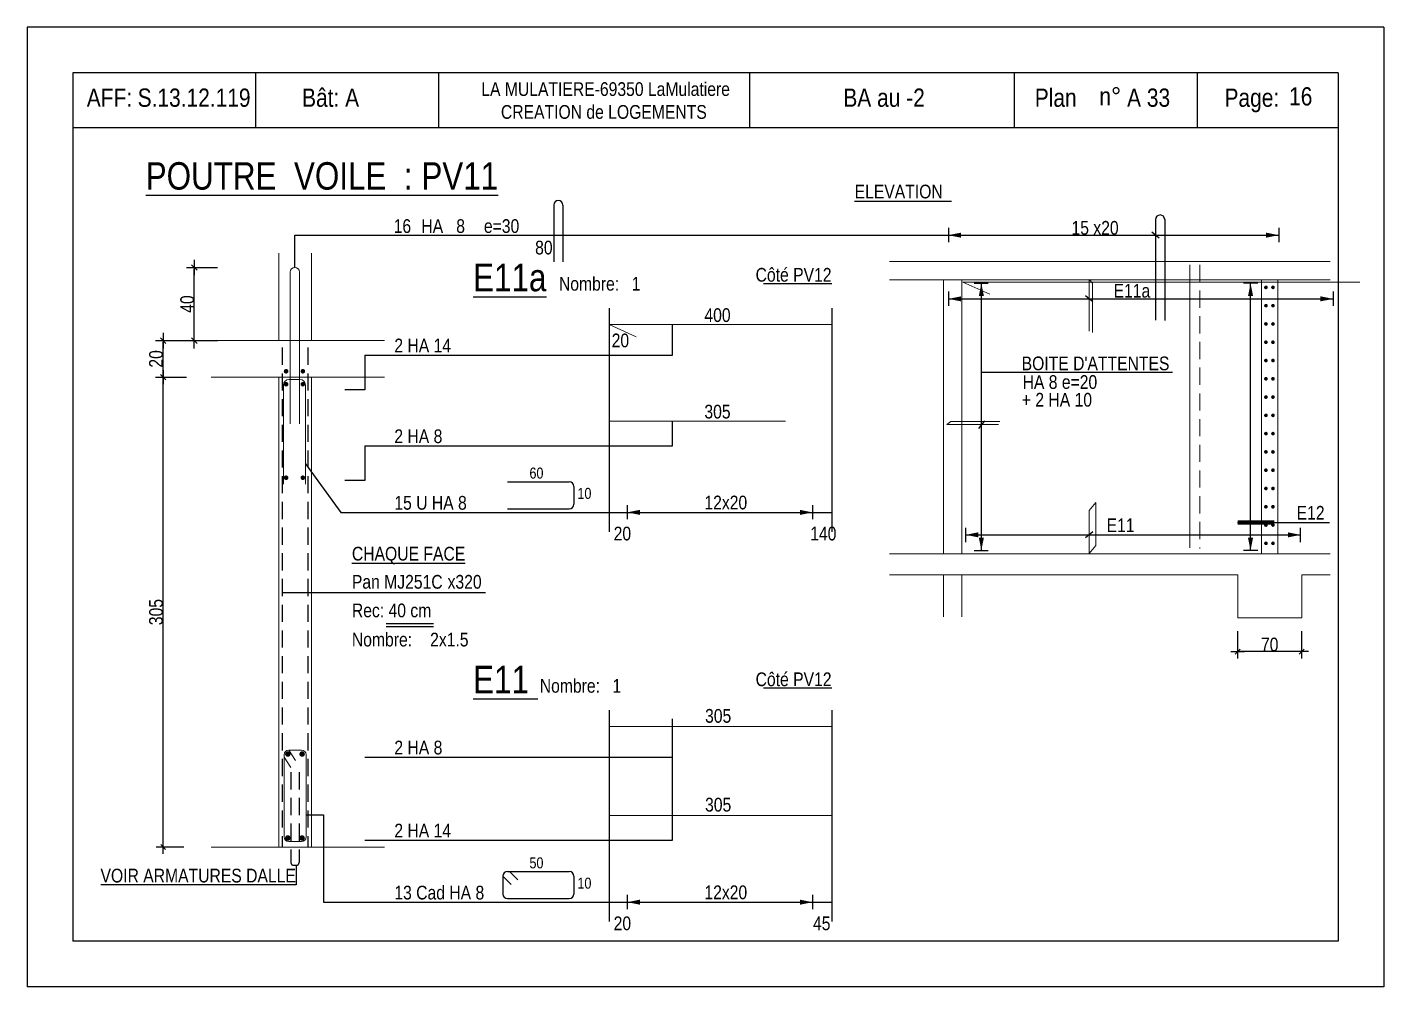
# Model space of a CAD drawing. Header units: metres. Extents: x -9927 to 45032, y -190416 to 12166.
# Drawn here: x 27349 to 28834, y -159147 to -158097 of the extents above; entities that cross this region are included whole.
import ezdxf
from ezdxf.enums import TextEntityAlignment as Align

# ---------------------------------------------------------------- set-up
doc = ezdxf.new("R2010")
doc.units = ezdxf.units.M
doc.header["$PDMODE"] = 65
doc.linetypes.add('CACHE2', pattern=[0.1875, 0.125, -0.0625])
for name, color, linetype in [('01_cote_gen', 4, 'Continuous'), ('01_fenetres', 171, 'Continuous'), ('01_linteaux', 3, 'Continuous'), ('01_sem', 42, 'Continuous'), ('01_texte', 230, 'Continuous'), ('AA_COTES', 2, 'Continuous')]:
    doc.layers.add(name, color=color, linetype=linetype)
doc.styles.add('STYLE2', font='ARIALN.TTF')
doc.dimstyles.new('JB25', dxfattribs={"dimscale": 0.1, "dimtxt": 150, "dimasz": 17, "dimexe": 0.1, "dimexo": 0.1, "dimgap": 0.09, "dimtad": 1, "dimdec": 1, "dimlfac": 0.5, "dimdsep": 46, "dimtxsty": 'STYLE2', "dimblk1": 'BOND_G', "dimblk2": 'BOND_D', "dimsah": 1, "dimcen": 1.5, "dimdle": 0.01, "dimse1": 1, "dimse2": 1, "dimclrd": 4, "dimclre": 2, "dimclrt": 5, "dimadec": 0, "dimazin": 0, "dimtfac": 2.333333, "dimtdec": 1, "dimtix": 1, "dimtmove": 2, "dimatfit": 3, "dimldrblk": 'BOND_G', "dimfxl": 1, "dimtolj": 1, "dimtzin": 0, "dimarcsym": 0})
doc.dimstyles.new('JB50', dxfattribs={"dimscale": 0.1, "dimtxt": 150, "dimasz": 15, "dimexe": 0.1, "dimexo": 0.1, "dimgap": 0.09, "dimtad": 1, "dimdec": 1, "dimdsep": 46, "dimtxsty": 'STYLE2', "dimblk1": 'BOND_G', "dimblk2": 'BOND_D', "dimsah": 1, "dimcen": 1.5, "dimdle": 0.01, "dimse1": 1, "dimse2": 1, "dimclrd": 4, "dimclre": 2, "dimclrt": 6, "dimazin": 2, "dimtfac": 2.333333, "dimtdec": 1, "dimtix": 1, "dimtmove": 2, "dimatfit": 3, "dimldrblk": 'BOND_G', "dimfxl": 1, "dimtolj": 1, "dimtzin": 0, "dimarcsym": 0})

# ---------------------------------------------------------------- blocks, each defined once
blk = doc.blocks.new('BOND_G')
at = {"layer": 'AA_COTES', "color": 0}
for p, q in [((0, -5), (0, 15)), ((5, 0), (-5, 0)), ((1.77, 1.77), (-1.77, -1.77))]:
    blk.add_line(p, q, dxfattribs=at)
blk = doc.blocks.new('BOND_D')
at = {"layer": 'AA_COTES', "color": 0}
for p, q in [((5, 0), (-5, 0)), ((-1.77, -1.77), (1.77, 1.77)), ((0, 5), (0, -15))]:
    blk.add_line(p, q, dxfattribs=at)
blk = doc.blocks.new('*D1517')
at = {"layer": '01_cote_gen', "color": 4, "linetype": 'Continuous', "lineweight": -2, "transparency": 16777216}
blk.add_line((27498.3, -158478), (27498.3, -158441.4), dxfattribs=at)
at = {"layer": 'DEFPOINTS', "color": 0, "linetype": 'Continuous', "lineweight": 0, "transparency": 16777216}
for p in [(27498.3, -158439.7), (27573.9, -158439.7), (27573.9, -158479.7)]:
    blk.add_point(p, dxfattribs=at)
at = {"layer": '01_cote_gen', "color": 4, "linetype": 'Continuous', "lineweight": -2, "transparency": 16777216, "xscale": 1.7, "yscale": 1.7, "zscale": 1.7}
for name, p, rotation in [('BOND_D', (27498.3, -158439.7), 90), ('BOND_G', (27498.3, -158479.7), 270)]:
    blk.add_blockref(name, p, dxfattribs=dict(at, rotation=rotation))
at = {"layer": '01_cote_gen', "color": 5, "linetype": 'Continuous', "lineweight": 0, "transparency": 16777216, "insert": (27490.6, -158459.7), "char_height": 15, "attachment_point": 5, "rotation": 90, "style": 'STYLE2'}
blk.add_mtext('\\A1;20', dxfattribs=at)
blk = doc.blocks.new('*D1518')
at = {"layer": '01_cote_gen', "color": 4, "lineweight": -2, "transparency": 16777216}
blk.add_line((27532.4, -158438), (27532.4, -158361.4), dxfattribs=at)
at = {"layer": 'DEFPOINTS', "color": 0, "lineweight": 0, "transparency": 16777216}
for p in [(27532.4, -158359.7), (27628.8, -158359.7), (27597.3, -158439.7)]:
    blk.add_point(p, dxfattribs=at)
at = {"layer": '01_cote_gen', "color": 4, "lineweight": -2, "transparency": 16777216, "xscale": 1.7, "yscale": 1.7, "zscale": 1.7}
for name, p, rotation in [('BOND_D', (27532.4, -158359.7), 90), ('BOND_G', (27532.4, -158439.7), 270)]:
    blk.add_blockref(name, p, dxfattribs=dict(at, rotation=rotation))
at = {"layer": '01_cote_gen', "color": 5, "lineweight": 0, "transparency": 16777216, "insert": (27524.7, -158399.7), "char_height": 15, "attachment_point": 5, "rotation": 90, "style": 'STYLE2'}
blk.add_mtext('\\A1;40', dxfattribs=at)
blk = doc.blocks.new('*D1519')
at = {"layer": '01_cote_gen', "color": 4, "lineweight": -2, "transparency": 16777216}
blk.add_line((28743, -158780), (28676, -158780), dxfattribs=at)
at = {"layer": 'DEFPOINTS', "color": 0, "lineweight": 0, "transparency": 16777216}
for p in [(28674.5, -158743.1), (28744.5, -158743.1), (28674.5, -158780)]:
    blk.add_point(p, dxfattribs=at)
at = {"layer": '01_cote_gen', "color": 4, "lineweight": -2, "transparency": 16777216, "xscale": 1.5, "yscale": 1.5, "zscale": 1.5, "rotation": 180}
blk.add_blockref('BOND_D', (28674.5, -158780), dxfattribs=at)
at = {"layer": '01_cote_gen', "color": 4, "lineweight": -2, "transparency": 16777216, "xscale": 1.5, "yscale": 1.5, "zscale": 1.5}
blk.add_blockref('BOND_G', (28744.5, -158780), dxfattribs=at)
at = {"layer": '01_cote_gen', "color": 6, "lineweight": 0, "transparency": 16777216, "insert": (28709.5, -158772.3), "char_height": 15, "attachment_point": 5, "style": 'STYLE2'}
blk.add_mtext('\\A1;70', dxfattribs=at)
blk = doc.blocks.new('*D1598')
at = {"layer": '01_cote_gen', "color": 4, "lineweight": -2, "ltscale": 0.5, "transparency": 16777216}
blk.add_line((27498.3, -158992.2), (27498.3, -158481.2), dxfattribs=at)
at = {"layer": 'DEFPOINTS', "color": 0, "lineweight": 0, "ltscale": 0.5, "transparency": 16777216}
for p in [(27498.3, -158479.7), (27567.4, -158479.7), (27567.4, -158993.7)]:
    blk.add_point(p, dxfattribs=at)
at = {"layer": '01_cote_gen', "color": 4, "lineweight": -2, "ltscale": 0.5, "transparency": 16777216, "xscale": 1.5, "yscale": 1.5, "zscale": 1.5}
for name, p, rotation in [('BOND_D', (27498.3, -158479.7), 90), ('BOND_G', (27498.3, -158993.7), 270)]:
    blk.add_blockref(name, p, dxfattribs=dict(at, rotation=rotation))
at = {"layer": '01_cote_gen', "color": 6, "lineweight": 0, "ltscale": 0.5, "transparency": 16777216, "insert": (27490.6, -158736.7), "char_height": 15, "attachment_point": 5, "rotation": 90, "style": 'STYLE2'}
blk.add_mtext('\\A1;305', dxfattribs=at)

msp = doc.modelspace()

# ---------------------------------------------------------------- linework, layer by layer
at = {"layer": '01_cote_gen', "color": 5, "linetype": 'Continuous', "lineweight": 0}
msp.add_line((28621.96, -158356.78), (28621.96, -158666.54), dxfattribs=at)
at = {"layer": '01_cote_gen', "color": 5, "linetype": 'CACHE2', "lineweight": 0, "ltscale": 150}
msp.add_line((28633.11, -158356.78), (28633.11, -158667.02), dxfattribs=at)
at = {"layer": '01_fenetres', "ltscale": 30}
for p, q in [((27399.46, -158146.73), (27399.46, -159096.73)), ((27399.46, -158146.73), (27399.46, -159096.73)), ((27399.46, -158146.73), (27399.46, -159096.73)), ((28784.46, -158146.73), (27399.46, -158146.73)), ((27599.46, -158146.73), (27599.46, -158206.73)), ((27799.86, -158146.73), (27799.86, -158206.73)), ((28140.03, -158146.73), (28140.03, -158206.73)), ((28430.33, -158206.73), (28430.33, -158146.73)), ((28630.33, -158206.73), (28630.33, -158146.73)), ((28784.46, -158146.73), (28784.46, -159096.73)), ((28784.46, -158206.73), (27399.46, -158206.73)), ((28784.46, -159096.73), (27399.46, -159096.73))]:
    msp.add_line(p, q, dxfattribs=at)
at = {"layer": '01_linteaux', "linetype": 'Continuous'}
for p, q in [((27925.93, -158291.35), (27925.93, -158353.53)), ((27935.93, -158291.35), (27935.93, -158353.53)), ((28584.56, -158307.23), (28584.56, -158417.26)), ((28594.56, -158307.23), (28594.56, -158417.75)), ((27875.25, -158594.16), (27942.83, -158594.16)), ((27947.83, -158599.16), (27947.83, -158618.77)), ((27875.25, -158623.77), (27942.83, -158623.77)), ((27870.25, -159025.61), (27870.25, -159045.22)), ((27870.25, -159025.61), (27879.25, -159034.61)), ((27875.25, -159020.61), (27942.83, -159020.61)), ((27877.44, -159020.61), (27886.44, -159029.61)), ((27947.83, -159025.61), (27947.83, -159045.22)), ((27875.25, -159050.22), (27942.83, -159050.22))]:
    msp.add_line(p, q, dxfattribs=at)
for centre, start, end in [((27930.93, -158291.35), 0, 180), ((28589.56, -158307.23), 90, 180), ((28589.56, -158307.23), 0, 90), ((27942.83, -158599.16), 0, 90), ((27942.83, -158618.77), 270, 0), ((27875.25, -159025.61), 90, 180), ((27942.83, -159025.61), 0, 90), ((27875.25, -159045.22), 180, 270), ((27942.83, -159045.22), 270, 0)]:
    msp.add_arc(centre, 5, start, end, dxfattribs=at)
at = {"layer": '01_sem', "color": 2, "lineweight": 0, "ltscale": 7}
for p, q in [((27624.79, -158439.72), (27624.79, -158343.98)), ((27660.79, -158439.72), (27660.79, -158343.98)), ((28293.35, -158353.09), (28775.86, -158353.09)), ((27637.44, -158364.72), (27637.44, -158530.77)), ((27647.44, -158364.72), (27647.44, -158530.77)), ((28293.35, -158373.09), (28775.86, -158373.09)), ((28352.46, -158373.09), (28352.46, -158673.09)), ((28372.46, -158373.09), (28372.46, -158673.09)), ((28511.86, -158372.78), (28511.86, -158429.44)), ((28511.86, -158372.78), (28515.39, -158377.01)), ((28700.51, -158373.09), (28700.51, -158673.09)), ((28718.51, -158373.09), (28718.51, -158673.09)), ((28373.69, -158375.57), (28808.03, -158375.57)), ((28373.69, -158375.57), (28403.02, -158388.91)), ((28515.39, -158377.01), (28515.39, -158430.93)), ((27986.67, -158422.09), (28230.15, -158422.09)), ((27986.67, -158422.09), (28016, -158435.43)), ((27550.75, -158439.72), (27740.73, -158439.72)), ((27550.75, -158479.72), (27740.73, -158479.72)), ((27624.79, -158479.72), (27624.79, -158993.72)), ((27630.07, -158488.27), (27630.07, -158596.67)), ((27648.07, -158482.27), (27636.07, -158482.27)), ((27654.07, -158488.27), (27654.07, -158596.67)), ((27660.79, -158479.72), (27660.79, -158993.72)), ((27986.67, -158527.67), (28179.65, -158527.67)), ((28356.09, -158531.64), (28360.32, -158528.11)), ((28356.09, -158531.64), (28412.75, -158531.64)), ((28360.32, -158528.11), (28414.24, -158528.11)), ((28511.86, -158625.6), (28519.13, -158616.89)), ((28511.86, -158672.64), (28511.86, -158625.6)), ((28519.13, -158663.93), (28519.13, -158616.89)), ((28511.86, -158672.64), (28519.13, -158663.93)), ((28293.35, -158673.09), (28775.86, -158673.09)), ((28293.35, -158696.09), (28674.51, -158696.09)), ((28352.46, -158696.09), (28352.46, -158741.99)), ((28372.46, -158696.09), (28372.46, -158741.99)), ((28674.51, -158696.09), (28674.51, -158743.09)), ((28744.51, -158696.09), (28775.86, -158696.09)), ((28744.51, -158696.09), (28744.51, -158743.09)), ((28674.51, -158743.09), (28744.51, -158743.09)), ((27986.67, -158861.95), (28230.15, -158861.95)), ((27630.79, -158892.72), (27630.79, -158982.72)), ((27635.79, -158887.72), (27649.79, -158887.72)), ((27635.79, -158887.72), (27643.14, -158898.91)), ((27654.79, -158892.72), (27654.79, -158982.72)), ((27630.79, -158895.5), (27638.14, -158906.7)), ((27986.67, -158959.12), (28230.15, -158959.12)), ((27550.75, -158993.72), (27740.73, -158993.72)), ((27567.37, -158993.72), (27719.67, -158993.72)), ((27635.79, -158987.72), (27649.79, -158987.72))]:
    msp.add_line(p, q, dxfattribs=at)
at = {"layer": '01_sem', "color": 2, "lineweight": 0, "ltscale": 7, "flags": 128}
for points, const_width in [([(28704.37, -158381.46, 1), (28706.37, -158381.46, 1)], 2), ([(28712.08, -158381.46, 1), (28714.08, -158381.46, 1)], 2), ([(28704.37, -158401.46, 1), (28706.37, -158401.46, 1)], 2), ([(28712.08, -158401.46, 1), (28714.08, -158401.46, 1)], 2), ([(28704.37, -158421.46, 1), (28706.37, -158421.46, 1)], 2), ([(28712.08, -158421.46, 1), (28714.08, -158421.46, 1)], 2), ([(28704.37, -158441.46, 1), (28706.37, -158441.46, 1)], 2), ([(28712.08, -158441.46, 1), (28714.08, -158441.46, 1)], 2), ([(28704.37, -158461.46, 1), (28706.37, -158461.46, 1)], 2), ([(28712.08, -158461.46, 1), (28714.08, -158461.46, 1)], 2), ([(27632.9, -158471.99, -1), (27632.9, -158474.49, -1)], 2.5), ([(27651.24, -158471.99, 1), (27651.24, -158474.49, 1)], 2.5), ([(27632.9, -158486.16, -1), (27632.9, -158488.66, -1)], 2.5), ([(27651.24, -158486.16, 1), (27651.24, -158488.66, 1)], 2.5), ([(28704.37, -158481.46, 1), (28706.37, -158481.46, 1)], 2), ([(28712.08, -158481.46, 1), (28714.08, -158481.46, 1)], 2), ([(28704.37, -158501.46, 1), (28706.37, -158501.46, 1)], 2), ([(28712.08, -158501.46, 1), (28714.08, -158501.46, 1)], 2), ([(28704.37, -158521.46, 1), (28706.37, -158521.46, 1)], 2), ([(28712.08, -158521.46, 1), (28714.08, -158521.46, 1)], 2), ([(28704.37, -158541.46, 1), (28706.37, -158541.46, 1)], 2), ([(28712.08, -158541.46, 1), (28714.08, -158541.46, 1)], 2), ([(28704.37, -158561.46, 1), (28706.37, -158561.46, 1)], 2), ([(28712.08, -158561.46, 1), (28714.08, -158561.46, 1)], 2), ([(28704.37, -158581.46, 1), (28706.37, -158581.46, 1)], 2), ([(28712.08, -158581.46, 1), (28714.08, -158581.46, 1)], 2), ([(27632.9, -158588.43, -1), (27632.9, -158590.93, -1)], 2.5), ([(27651.24, -158588.43, 1), (27651.24, -158590.93, 1)], 2.5), ([(28704.37, -158601.46, 1), (28706.37, -158601.46, 1)], 2), ([(28712.08, -158601.46, 1), (28714.08, -158601.46, 1)], 2), ([(28704.37, -158621.46, 1), (28706.37, -158621.46, 1)], 2), ([(28712.08, -158621.46, 1), (28714.08, -158621.46, 1)], 2), ([(28704.37, -158641.46, 1), (28706.37, -158641.46, 1)], 2), ([(28712.08, -158641.46, 1), (28714.08, -158641.46, 1)], 2), ([(28704.37, -158661.46, 1), (28706.37, -158661.46, 1)], 2), ([(28712.08, -158661.46, 1), (28714.08, -158661.46, 1)], 2), ([(27633.31, -158892.02, 1), (27636.31, -158892.02, 1)], 3), ([(27648.95, -158892.02, 1), (27651.95, -158892.02, 1)], 3), ([(27633.31, -158983.87, 1), (27636.31, -158983.87, 1)], 3), ([(27648.95, -158983.87, 1), (27651.95, -158983.87, 1)], 3)]:
    msp.add_lwpolyline(points, format="xyb", close=True, dxfattribs=dict(at, const_width=const_width))
at = {"layer": '01_sem', "color": 2, "lineweight": 0, "ltscale": 7}
for centre, radius, start, end in [((27642.44, -158364.72), 5, 0, 180), ((27636.07, -158488.27), 6, 90, 180), ((27648.07, -158488.27), 6, 0, 90), ((27635.79, -158892.72), 5, 90, 180), ((27649.79, -158892.72), 5, 0, 90), ((27635.79, -158982.72), 5, 180, 270), ((27649.79, -158982.72), 5, 270, 0)]:
    msp.add_arc(centre, radius, start, end, dxfattribs=at)
at = {"layer": '01_texte', "ltscale": 30}
for p, q in [((27349.46, -158096.73), (27349.46, -159146.73)), ((28834.46, -158096.73), (27349.46, -158096.73)), ((28834.46, -158096.73), (28834.46, -159146.73)), ((27642.44, -158324.33), (28719.36, -158324.33)), ((27642.44, -158359.72), (27642.44, -158324.33)), ((28357.83, -158316.27), (28357.83, -158331.91)), ((28588.7, -158327.64), (28580.42, -158321.02)), ((28719.36, -158316.27), (28719.36, -158331.91)), ((28357.83, -158385.94), (28357.83, -158401.58)), ((28385.85, -158377), (28401.49, -158377)), ((28393.91, -158669.23), (28393.91, -158377)), ((28696.59, -158377), (28680.95, -158377)), ((28688.53, -158669.23), (28688.53, -158377)), ((28778.88, -158385.94), (28778.88, -158401.58)), ((27986.67, -158404.14), (27986.67, -158648.77)), ((28230.15, -158404.14), (28230.15, -158648.77)), ((28357.83, -158394), (28778.88, -158394)), ((28515.99, -158397.31), (28507.72, -158390.69)), ((28055.68, -158455.49), (28055.68, -158422.09)), ((27719.27, -158455.49), (28055.68, -158455.49)), ((27719.27, -158455.49), (27719.27, -158493.38)), ((27719.27, -158493.38), (27697.28, -158493.38)), ((28055.68, -158554.78), (28055.68, -158527.67)), ((28397.22, -158527.51), (28390.6, -158535.78)), ((27719.27, -158554.78), (28055.68, -158554.78)), ((27719.27, -158554.78), (27719.27, -158592.67)), ((27654.07, -158574.44), (27692.72, -158627.63)), ((27719.27, -158592.67), (27697.28, -158592.67)), ((27692.72, -158627.63), (28230.15, -158627.63)), ((28006.39, -158619.57), (28006.39, -158635.21)), ((28209.06, -158619.57), (28209.06, -158635.21)), ((28674.29, -158638.68), (28775.02, -158638.68)), ((28376.73, -158660.25), (28376.73, -158644.61)), ((28376.73, -158652.19), (28743.24, -158652.19)), ((28515.99, -158648.88), (28507.72, -158655.5)), ((28743.24, -158660.25), (28743.24, -158644.61)), ((28385.85, -158669.23), (28401.49, -158669.23)), ((28696.59, -158669.23), (28680.95, -158669.23)), ((27986.67, -158844.01), (27986.67, -159075.23)), ((28230.15, -158844.01), (28230.15, -159075.23)), ((28055.68, -158986.23), (28055.68, -158853.54)), ((27719.27, -158895.36), (28055.68, -158895.36)), ((27654.79, -158958.69), (27673.96, -158958.69)), ((27673.96, -158958.69), (27673.96, -159054.08)), ((27719.27, -158986.23), (28055.68, -158986.23)), ((27644.09, -159013.77), (27644.09, -159035)), ((27644.09, -159035), (27430.3, -159035)), ((27673.96, -159054.08), (28230.15, -159054.08)), ((28006.39, -159046.02), (28006.39, -159061.66)), ((28209.06, -159046.02), (28209.06, -159061.66)), ((28834.46, -159146.73), (27349.46, -159146.73))]:
    msp.add_line(p, q, dxfattribs=at)
at = {"layer": '01_texte'}
for p, q in [((28155.29, -158377.06), (28230.11, -158377.06)), ((28393.91, -158474.14), (28603.19, -158474.14)), ((27628.79, -158715.21), (27851.04, -158715.21)), ((27794.27, -158749.39), (27742.51, -158749.39)), ((27794.27, -158752.7), (27742.51, -158752.7)), ((28155.29, -158819.61), (28230.11, -158819.61))]:
    msp.add_line(p, q, dxfattribs=at)
at = {"layer": '01_texte', "linetype": 'CACHE2', "ltscale": 150}
for p, q in [((27628.79, -158447.37), (27628.79, -158993.72)), ((27656.79, -158447.37), (27656.79, -158993.72)), ((27638.25, -158911.93), (27638.25, -159010.77)), ((27647.09, -158911.93), (27647.09, -159010.77)), ((27641.25, -159013.77), (27644.09, -159013.77))]:
    msp.add_line(p, q, dxfattribs=at)
at = {"layer": '01_texte', "ltscale": 30, "const_width": 5, "flags": 128}
msp.add_lwpolyline([(28674.29, -158638.68), (28714.5, -158638.68)], dxfattribs=at)
at = {"layer": '01_texte', "linetype": 'CACHE2', "ltscale": 150}
for centre, start, end in [((27641.25, -159010.77), 180, 270), ((27644.09, -159010.77), 270, 0)]:
    msp.add_arc(centre, 3, start, end, dxfattribs=at)
at = {"layer": '01_texte', "ltscale": 30}
for points in [[(28357.83, -158324.33), (28371.65, -158321.58), (28371.65, -158324.33)], [(28357.83, -158324.33), (28371.65, -158327.09), (28371.65, -158324.33)], [(28719.36, -158324.33), (28705.54, -158321.58), (28705.54, -158324.33)], [(28719.36, -158324.33), (28705.54, -158327.09), (28705.54, -158324.33)], [(28393.91, -158377), (28391.15, -158390.83), (28393.91, -158390.83)], [(28393.91, -158377), (28396.66, -158390.83), (28393.91, -158390.83)], [(28688.53, -158377), (28685.78, -158390.83), (28688.53, -158390.83)], [(28688.53, -158377), (28691.29, -158390.83), (28688.53, -158390.83)], [(28357.83, -158394), (28371.65, -158391.24), (28371.65, -158394)], [(28357.83, -158394), (28371.65, -158396.75), (28371.65, -158394)], [(28778.88, -158394), (28765.06, -158391.24), (28765.06, -158394)], [(28778.88, -158394), (28765.06, -158396.75), (28765.06, -158394)], [(28006.39, -158627.63), (28020.21, -158624.87), (28020.21, -158627.63)], [(28006.39, -158627.63), (28020.21, -158630.38), (28020.21, -158627.63)], [(28209.06, -158627.63), (28195.24, -158624.87), (28195.24, -158627.63)], [(28209.06, -158627.63), (28195.24, -158630.38), (28195.24, -158627.63)], [(28376.73, -158652.19), (28390.55, -158649.43), (28390.55, -158652.19)], [(28376.73, -158652.19), (28390.55, -158654.94), (28390.55, -158652.19)], [(28393.91, -158669.23), (28391.15, -158655.41), (28393.91, -158655.41)], [(28393.91, -158669.23), (28396.66, -158655.41), (28393.91, -158655.41)], [(28688.53, -158669.23), (28685.78, -158655.41), (28688.53, -158655.41)], [(28688.53, -158669.23), (28691.29, -158655.41), (28688.53, -158655.41)], [(28743.24, -158652.19), (28729.42, -158649.43), (28729.42, -158652.19)], [(28743.24, -158652.19), (28729.42, -158654.94), (28729.42, -158652.19)], [(28006.39, -159054.08), (28020.21, -159051.33), (28020.21, -159054.08)], [(28006.39, -159054.08), (28020.21, -159056.84), (28020.21, -159054.08)], [(28209.06, -159054.08), (28195.24, -159051.33), (28195.24, -159054.08)], [(28209.06, -159054.08), (28195.24, -159056.84), (28195.24, -159054.08)]]:
    msp.add_solid(points, dxfattribs=at)

# ---------------------------------------------------------------- texts
at = {"layer": '01_texte', "style": 'STYLE2'}
for s, height, p in [('AFF:', 20, (27414.76, -158183.88)), ('S.13.12.119', 20, (27470.42, -158183.88)), ('Bât: A', 20, (27650.4, -158183.88)), ('LA MULATIERE-69350 LaMulatiere', 15, (27846.56, -158172.01)), ('BA au -2', 20, (28242.86, -158183.88)), ('Plan', 20, (28452.38, -158183.88)), ('n%%D', 20, (28523.06, -158182.43)), ('A 33', 20, (28553.4, -158183.88)), ('Page:', 20, (28660.05, -158183.88)), ('16', 20, (28730.73, -158182.43)), ('CREATION de LOGEMENTS', 15, (27868.04, -158197.01)), ('%%UELEVATION  ', 15, (28255.2, -158284.07)), ('HA', 15, (27780.96, -158321.88)), ('8', 15, (27819.13, -158321.88)), ('15 x20', 15, (28492.57, -158323.8)), ('80', 15, (27905.49, -158345.39)), ('%%UE11a', 30, (27837.6, -158385.64)), ('Nombre:', 15, (27931.57, -158385)), ('1', 15, (28011.19, -158385)), ('E11a', 15, (28538.6, -158392.64)), ('400', 15, (28090.77, -158419.3)), ('20', 15, (27989.25, -158447)), ('2 HA 14', 15, (27751.4, -158452.54)), ('305', 15, (28090.77, -158524.88)), ('2 HA 8', 15, (27751.4, -158551.82)), ('60', 12, (27899.3, -158590.61)), ('15 U HA 8', 15, (27751.4, -158624.67)), ('10', 12, (27951.81, -158612.82)), ('12x20', 15, (28090.77, -158624.33)), ('E12', 15, (28739, -158635.56)), ('E11', 15, (28531.03, -158649.2)), ('20', 15, (27991.45, -158658.28)), ('140', 15, (28206.59, -158658.28)), ('%%UCHAQUE FACE', 15, (27704.93, -158680.3)), ('Pan MJ251C', 15, (27704.93, -158711.09)), ('x320', 15, (27809.67, -158711.09)), ('Rec: 40 cm', 15, (27704.93, -158742.37)), ('Nombre:', 15, (27704.93, -158774.28)), (' 2x1.5', 15, (27785.78, -158774.28)), ('%%UE11 ', 30, (27837.6, -158825.5)), ('Nombre:', 15, (27910.57, -158824.87)), ('1', 15, (27990.19, -158824.87)), ('305', 15, (28091.5, -158857.75)), ('2 HA 8', 15, (27751.4, -158892.4)), ('305', 15, (28091.5, -158954.92)), ('2 HA 14', 15, (27751.4, -158983.27)), ('50', 12, (27899.3, -159017.06)), ('VOIR ARMATURES DALLE', 15, (27429.76, -159032.49)), ('10', 12, (27951.81, -159039.27)), ('13 Cad HA 8', 15, (27751.4, -159051.13)), ('12x20', 15, (28090.77, -159050.79)), ('20', 15, (27991.45, -159084.73)), ('45', 15, (28209.63, -159084.73))]:
    msp.add_text(s, height=height, dxfattribs=at).set_placement(p)
msp.add_text('%%UPOUTRE  VOILE  : PV11', height=30, dxfattribs=at).set_placement((27672.14, -158259.48), align=Align.MIDDLE)
for s, p in [('16', (27769.76, -158321.88)), ('Côté PV12', (28229.9, -158375.18)), ("BOITE D'ATTENTES", (28599.75, -158472.11)), ('HA 8 e=20', (28520.69, -158492.51)), ('+ 2 HA 10 ', (28519.82, -158511.9)), ('Côté PV12', (28229.9, -158817.73))]:
    msp.add_text(s, height=15, dxfattribs=at).set_placement(p, align=Align.RIGHT)
msp.add_text('e=30', height=15, dxfattribs=at).set_placement((27868.78, -158321.88), align=Align.CENTER)

# ---------------------------------------------------------------- dimensions: what is measured, and where the dimension line sits
at = {"layer": '01_cote_gen', "lineweight": 0}
dim = msp.add_linear_dim(base=(27532.36, -158359.69), p1=(27597.27, -158439.72), p2=(27628.79, -158359.69), angle=90, dimstyle='JB25', dxfattribs=at)
dim.commit()
dim.dimension.update_dxf_attribs({"geometry": '*D1518', "text_midpoint": (27524.69, -158399.71)})
at = {"layer": '01_cote_gen', "linetype": 'Continuous', "lineweight": 0}
dim = msp.add_linear_dim(base=(27498.27, -158439.72), p1=(27573.85, -158479.72), p2=(27573.85, -158439.72), angle=90, dimstyle='JB25', dxfattribs=at)
dim.commit()
dim.dimension.update_dxf_attribs({"geometry": '*D1517', "text_midpoint": (27490.6, -158459.72)})
at = {"layer": '01_cote_gen', "lineweight": 0, "ltscale": 0.5}
dim = msp.add_linear_dim(base=(27498.27, -158479.72), p1=(27567.37, -158993.72), p2=(27567.37, -158479.72), angle=90, text='305', dimstyle='JB50', dxfattribs=at)
dim.commit()
dim.dimension.update_dxf_attribs({"geometry": '*D1598', "text_midpoint": (27490.6, -158736.72)})
at = {"layer": '01_cote_gen', "lineweight": 0}
dim = msp.add_linear_dim(base=(28674.51, -158780), p1=(28744.51, -158743.09), p2=(28674.51, -158743.09), dimstyle='JB50', dxfattribs=at)
dim.commit()
dim.dimension.update_dxf_attribs({"geometry": '*D1519', "text_midpoint": (28709.51, -158772.33)})

doc.saveas('drawing.dxf')
